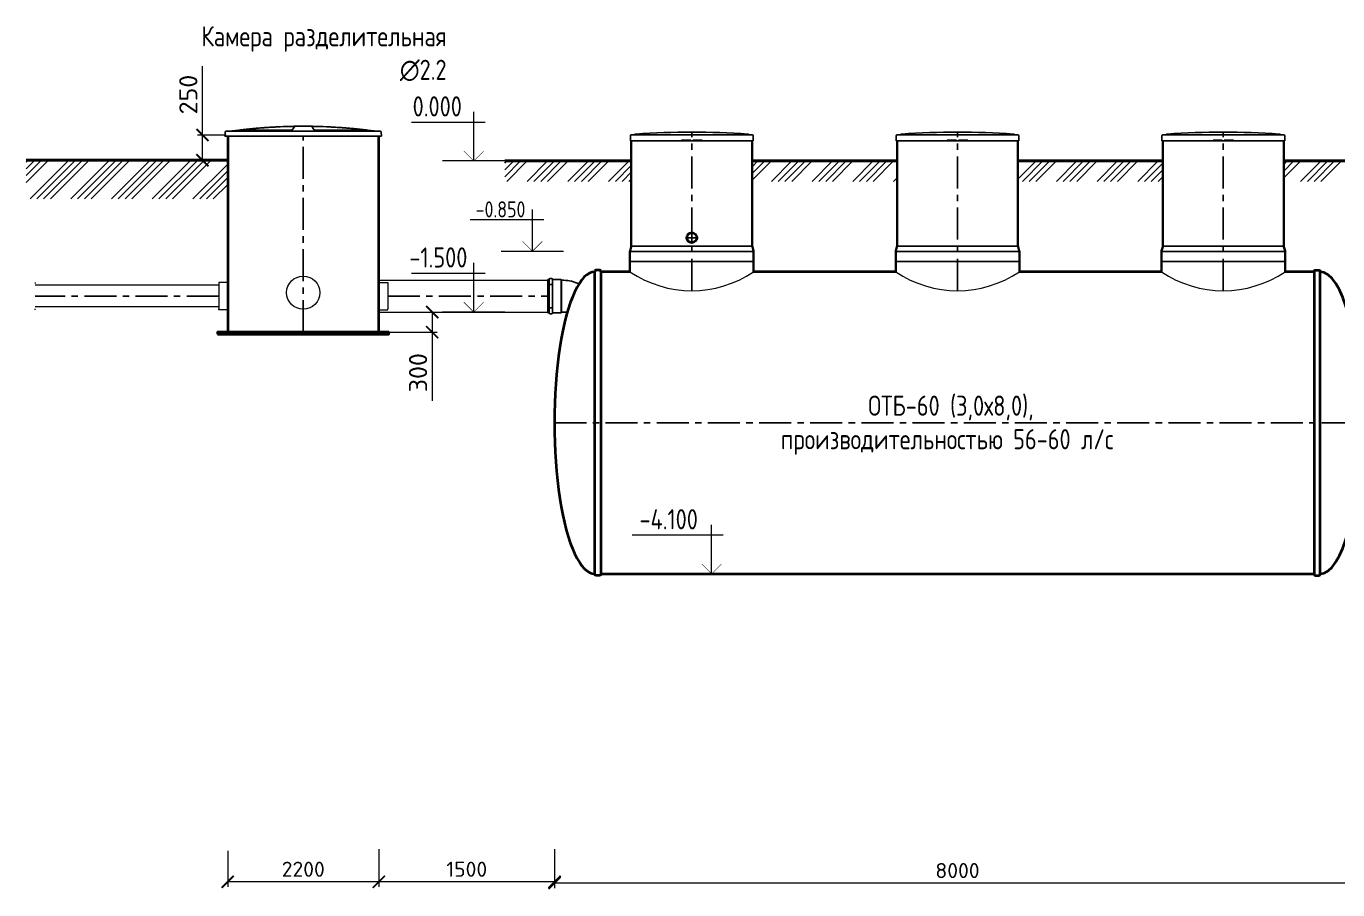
# Model space of a CAD drawing. Header units: millimetres. Extents: x 367046 to 407463, y -39276 to -16508.
# Drawn here: x 368052 to 381072, y -25303 to -16727 of the extents above; entities that cross this region are included whole.
import ezdxf

# ---------------------------------------------------------------- set-up
doc = ezdxf.new("R2010")
doc.units = ezdxf.units.MM
doc.linetypes.add('осевая', pattern=[50.8, 31.75, -6.35, 6.35, -6.35])
doc.layers.add('Mitat', color=1, linetype='Continuous')
doc.layers.add('Системный слой', color=7, linetype='Continuous')
doc.layers.add('эколайн', color=7, linetype='Continuous', lineweight=30)
doc.styles.add('ARTEM Arial', font='simplex.shx')
doc.styles.add('ARTEM GOST', font='GOST_A.TTF')
doc.dimstyles.new('ARTEM', dxfattribs={"dimtxt": 70, "dimasz": 50, "dimexe": 35, "dimexo": 15, "dimgap": 10, "dimtad": 1, "dimdec": 0, "dimtxsty": 'ARTEM Arial', "dimcen": 2.5, "dimclrd": 7, "dimclre": 7, "dimclrt": 7, "dimadec": 0, "dimazin": 0, "dimtfac": 1, "dimtdec": 0, "dimtmove": 0, "dimatfit": 3, "dimfxl": 1, "dimlwd": 15, "dimlwe": 15, "dimarcsym": 0})

# ---------------------------------------------------------------- blocks, each defined once
blk = doc.blocks.new('_ArchTick')
at = {"color": 0, "linetype": 'ByBlock', "const_width": 0.15}
blk.add_lwpolyline([(-0.5, -0.5), (0.5, 0.5)], dxfattribs=at)
blk = doc.blocks.new('*D408')
at = {"color": 5, "lineweight": 15}
for p, q in [((371656, -19566), (372132, -19566)), ((372082, -19566), (372082, -19766)), ((371567, -19766), (372132, -19766)), ((372082, -19766), (372082, -20449))]:
    blk.add_line(p, q, dxfattribs=at)
at = {"layer": 'Defpoints', "color": 0, "lineweight": 20}
for p in [(371641, -19566), (371552, -19766), (372082, -19766)]:
    blk.add_point(p, dxfattribs=at)
at = {"color": 5, "lineweight": 15, "xscale": 120, "yscale": 120, "zscale": 120}
for p, rotation in [((372082, -19566), 90), ((372082, -19766), 270)]:
    blk.add_blockref('_ArchTick', p, dxfattribs=dict(at, rotation=rotation))
at = {"color": 7, "lineweight": 20, "insert": (371942, -20168), "char_height": 180, "attachment_point": 5, "rotation": 90, "style": 'ARTEM Arial'}
blk.add_mtext('300', dxfattribs=at)
blk = doc.blocks.new('*D409')
at = {"color": 5, "lineweight": 15}
for p, q in [((369801, -17808), (369801, -17125)), ((370037, -17808), (369751, -17808)), ((369801, -18058), (369801, -17808)), ((370037, -18058), (369751, -18058))]:
    blk.add_line(p, q, dxfattribs=at)
at = {"layer": 'Defpoints', "color": 0, "lineweight": 20}
for p in [(369801, -17808), (370052, -17808), (370052, -18058)]:
    blk.add_point(p, dxfattribs=at)
at = {"color": 5, "lineweight": 15, "xscale": 120, "yscale": 120, "zscale": 120}
for p, rotation in [((369801, -17808), 90), ((369801, -18058), 270)]:
    blk.add_blockref('_ArchTick', p, dxfattribs=dict(at, rotation=rotation))
at = {"color": 7, "lineweight": 20, "insert": (369661, -17406), "char_height": 180, "attachment_point": 5, "rotation": 90, "style": 'ARTEM Arial'}
blk.add_mtext('250', dxfattribs=at)
blk = doc.blocks.new('*D410')
at = {"color": 7, "lineweight": 15}
for p, q in [((373297, -24901), (373297, -25287)), ((381297, -24914), (381297, -25287)), ((381297, -25237), (373297, -25237))]:
    blk.add_line(p, q, dxfattribs=at)
at = {"layer": 'Defpoints', "color": 0, "lineweight": 20}
for p in [(373297, -24886), (381297, -24899), (373297, -25237)]:
    blk.add_point(p, dxfattribs=at)
at = {"color": 7, "lineweight": 15, "xscale": 120, "yscale": 120, "zscale": 120, "rotation": 180}
blk.add_blockref('_ArchTick', (373297, -25237), dxfattribs=at)
at = {"color": 7, "lineweight": 15, "xscale": 120, "yscale": 120, "zscale": 120}
blk.add_blockref('_ArchTick', (381297, -25237), dxfattribs=at)
at = {"color": 7, "lineweight": 20, "insert": (377297, -25112), "char_height": 150, "attachment_point": 5, "style": 'ARTEM Arial'}
blk.add_mtext('8000', dxfattribs=at)
blk = doc.blocks.new('*D429')
at = {"color": 7, "lineweight": 15}
for p, q in [((371552, -24916), (371552, -25274)), ((373297, -24901), (373297, -25274)), ((373297, -25224), (371552, -25224))]:
    blk.add_line(p, q, dxfattribs=at)
at = {"layer": 'Defpoints', "color": 0, "lineweight": 20}
for p in [(371552, -24901), (373297, -24886), (371552, -25224)]:
    blk.add_point(p, dxfattribs=at)
at = {"color": 7, "lineweight": 15, "xscale": 120, "yscale": 120, "zscale": 120, "rotation": 180}
blk.add_blockref('_ArchTick', (371552, -25224), dxfattribs=at)
at = {"color": 7, "lineweight": 15, "xscale": 120, "yscale": 120, "zscale": 120}
blk.add_blockref('_ArchTick', (373297, -25224), dxfattribs=at)
at = {"color": 7, "lineweight": 20, "insert": (372425, -25099), "char_height": 150, "attachment_point": 5, "style": 'ARTEM Arial'}
blk.add_mtext('1500', dxfattribs=at)
blk = doc.blocks.new('*D430')
at = {"color": 7, "lineweight": 15}
for p, q in [((370052, -24916), (370052, -25274)), ((371552, -24901), (371552, -25274)), ((371552, -25224), (370052, -25224))]:
    blk.add_line(p, q, dxfattribs=at)
at = {"layer": 'Defpoints', "color": 0, "lineweight": 20}
for p in [(370052, -24901), (371552, -24886), (370052, -25224)]:
    blk.add_point(p, dxfattribs=at)
at = {"color": 7, "lineweight": 15, "xscale": 120, "yscale": 120, "zscale": 120, "rotation": 180}
blk.add_blockref('_ArchTick', (370052, -25224), dxfattribs=at)
at = {"color": 7, "lineweight": 15, "xscale": 120, "yscale": 120, "zscale": 120}
blk.add_blockref('_ArchTick', (371552, -25224), dxfattribs=at)
at = {"color": 7, "lineweight": 20, "insert": (370802, -25099), "char_height": 150, "attachment_point": 5, "style": 'ARTEM Arial'}
blk.add_mtext('2200', dxfattribs=at)

msp = doc.modelspace()

# ---------------------------------------------------------------- hatches: boundary and pattern name
at = {"lineweight": 20}
h = msp.add_hatch(dxfattribs=at)
h.set_pattern_fill('ANSI34', color=253, scale=15, style=0)
h.set_pattern_definition([(45, (25687.24, 806229.66), (-202.05576, 202.05576), []), (45, (25754.6, 806229.66), (-202.05576, 202.05576), []), (45, (25821.94, 806229.66), (-202.05576, 202.05576), []), (45, (25889.3, 806229.66), (-202.05576, 202.05576), [])])
h.paths.add_polyline_path([(370051.8, -18057.5), (368051.8, -18057.5), (368051.8, -18441.6), (370051.8, -18441.6)])

# ---------------------------------------------------------------- linework, layer by layer
at = {"lineweight": 35}
for p, q in [((370051.8, -17820.5), (370051.8, -19766.1)), ((371551.8, -19766.1), (371551.8, -17820.5)), ((370051.8, -19766.1), (371551.8, -19766.1))]:
    msp.add_line(p, q, dxfattribs=at)
at = {"color": 1, "linetype": 'осевая', "lineweight": 25, "ltscale": 10}
for p, q in [((370801.8, -19766.1), (370801.8, -17820.5)), ((374658.9, -19353.5), (374658.9, -17778.8)), ((377297.3, -19353.5), (377297.3, -17778.8)), ((379935.7, -19353.5), (379935.7, -17778.8)), ((374608.9, -18827.2), (374708.9, -18827.2)), ((374658.9, -18877.2), (374658.9, -18777.2)), ((369962.5, -19407.5), (368141.2, -19407.5)), ((371641.2, -19407.5), (373229.3, -19407.5)), ((373295.1, -20665.8), (381295.1, -20665.8))]:
    msp.add_line(p, q, dxfattribs=at)
at = {"lineweight": 30}
for p, q in [((374058.9, -17865.8), (374058.9, -18906.1)), ((375258.9, -17865.8), (375258.9, -18906.1)), ((376697.3, -17865.8), (376697.3, -18912.9)), ((377897.3, -17865.8), (377897.3, -18906.1)), ((379335.7, -17865.8), (379335.7, -18912.9)), ((380535.7, -17865.8), (380535.7, -18906.1)), ((374044.9, -18969.3), (374044.9, -19165.8)), ((374046.3, -18956.8), (374057.6, -18919.6)), ((375271.6, -18956.8), (375260.3, -18919.6)), ((375272.9, -18969.3), (375272.9, -19165.8)), ((376683.3, -18969.3), (376683.3, -19165.8)), ((376684.7, -18956.8), (376696, -18919.6)), ((377910, -18956.8), (377898.7, -18919.6)), ((377911.3, -18969.3), (377911.3, -19165.8)), ((379321.7, -18969.3), (379321.7, -19165.8)), ((379323.1, -18956.8), (379334.4, -18919.6)), ((380548.4, -18956.8), (380537.1, -18919.6)), ((380549.7, -18969.3), (380549.7, -19165.8))]:
    msp.add_line(p, q, dxfattribs=at)
at = {"lineweight": 40}
for p, q in [((368051.8, -18057.5), (370051.8, -18057.5)), ((374058.9, -18065.8), (372802.8, -18065.8)), ((376697.3, -18065.8), (375258.9, -18065.8)), ((379335.7, -18065.8), (377897.3, -18065.8)), ((383549.7, -18065.8), (380535.7, -18065.8))]:
    msp.add_line(p, q, dxfattribs=at)
at = {"lineweight": 20}
for p, q in [((372802.8, -18087.2), (372824.2, -18065.8)), ((372802.8, -18154.6), (372891.6, -18065.8)), ((372802.8, -18221.9), (372958.9, -18065.8)), ((372822.8, -18269.3), (373026.3, -18065.8)), ((373024.9, -18269.3), (373228.3, -18065.8)), ((373092.2, -18269.3), (373295.7, -18065.8)), ((373159.6, -18269.3), (373363, -18065.8)), ((373226.9, -18269.3), (373430.4, -18065.8)), ((373429, -18269.3), (373632.4, -18065.8)), ((373496.3, -18269.3), (373699.8, -18065.8)), ((373563.7, -18269.3), (373767.1, -18065.8)), ((373631, -18269.3), (373834.5, -18065.8)), ((373833.1, -18269.3), (374036.6, -18065.8)), ((375258.9, -18123.1), (375316.2, -18065.8)), ((375258.9, -18190.4), (375383.6, -18065.8)), ((375258.9, -18257.8), (375450.9, -18065.8)), ((375449.5, -18269.3), (375653, -18065.8)), ((375516.9, -18269.3), (375720.4, -18065.8)), ((375584.2, -18269.3), (375787.7, -18065.8)), ((375651.6, -18269.3), (375855.1, -18065.8)), ((375853.6, -18269.3), (376057.1, -18065.8)), ((375921, -18269.3), (376124.5, -18065.8)), ((375988.3, -18269.3), (376191.8, -18065.8)), ((376055.7, -18269.3), (376259.2, -18065.8)), ((376257.7, -18269.3), (376461.2, -18065.8)), ((376325.1, -18269.3), (376528.6, -18065.8)), ((376392.4, -18269.3), (376595.9, -18065.8)), ((376459.8, -18269.3), (376663.3, -18065.8)), ((377897.3, -18246.1), (378077.7, -18065.8)), ((377941.5, -18269.3), (378145, -18065.8)), ((378008.9, -18269.3), (378212.4, -18065.8)), ((378076.2, -18269.3), (378279.7, -18065.8)), ((378278.3, -18269.3), (378481.8, -18065.8)), ((378345.7, -18269.3), (378549.1, -18065.8)), ((378413, -18269.3), (378616.5, -18065.8)), ((378480.4, -18269.3), (378683.8, -18065.8)), ((378682.4, -18269.3), (378885.9, -18065.8)), ((378749.8, -18269.3), (378953.2, -18065.8)), ((378817.1, -18269.3), (379020.6, -18065.8)), ((378884.5, -18269.3), (379087.9, -18065.8)), ((379086.5, -18269.3), (379290, -18065.8)), ((379153.9, -18269.3), (379335.7, -18087.4)), ((380535.7, -18099.8), (380569.7, -18065.8)), ((380535.7, -18167.1), (380637, -18065.8)), ((380535.7, -18234.5), (380704.4, -18065.8)), ((380703, -18269.3), (380906.4, -18065.8)), ((380770.3, -18269.3), (380973.8, -18065.8)), ((380837.7, -18269.3), (381041.2, -18065.8)), ((380905, -18269.3), (381108.5, -18065.8)), ((373900.4, -18269.3), (374058.9, -18110.8)), ((373967.8, -18269.3), (374058.9, -18178.1)), ((379221.2, -18269.3), (379335.7, -18154.8)), ((379288.6, -18269.3), (379335.7, -18222.1)), ((374035.1, -18269.3), (374058.9, -18245.5)), ((376661.9, -18269.3), (376697.3, -18233.8)), ((371551.8, -19249.2), (373229.3, -19249.2)), ((368141.2, -19271.9), (368141.2, -19282.8)), ((369962.5, -19299.8), (368141.2, -19299.8)), ((370051.8, -19271.9), (369962.5, -19271.9)), ((369962.5, -19271.9), (369962.5, -19282.8)), ((369962.5, -19282.8), (369962.5, -19532.3)), ((371551.8, -19271.9), (371641.2, -19271.9)), ((371641.2, -19271.9), (371641.2, -19282.8)), ((371641.2, -19282.8), (371641.2, -19532.3)), ((369962.5, -19515.2), (368141.2, -19515.2)), ((368141.2, -19543.1), (368141.2, -19532.3)), ((369962.5, -19543.1), (369962.5, -19532.3)), ((370051.8, -19543.1), (369962.5, -19543.1)), ((371551.8, -19543.1), (371641.2, -19543.1)), ((371551.8, -19565.8), (373229.3, -19565.8)), ((371641.2, -19543.1), (371641.2, -19532.3))]:
    msp.add_line(p, q, dxfattribs=at)
at = {"lineweight": 25}
for p, q in [((374045.3, -18963.5), (375272.6, -18963.5)), ((374058.6, -18912.9), (375259.3, -18912.9)), ((377911, -18963.5), (376683.7, -18963.5)), ((377897.7, -18912.9), (376697, -18912.9)), ((380549.4, -18963.5), (379322.1, -18963.5)), ((380536.1, -18912.9), (379335.4, -18912.9)), ((374044.9, -19062.3), (375272.9, -19062.3)), ((377911.3, -19062.3), (376683.3, -19062.3)), ((380549.7, -19062.3), (379321.7, -19062.3))]:
    msp.add_line(p, q, dxfattribs=at)
at = {"color": 7, "lineweight": 25}
for p, q in [((373229.3, -19243.1), (373229.3, -19573.5)), ((373229.3, -19243.1), (373244.3, -19243.1)), ((373244.3, -19575.1), (373244.3, -19241.5)), ((373253, -19232.8), (373268.3, -19232.8)), ((373277, -19575.1), (373277, -19241.5)), ((373277, -19243.1), (373361.3, -19243.1)), ((373365.8, -19250.8), (373361.3, -19243.1)), ((373365.8, -19250.8), (373388.3, -19250.8)), ((373229.3, -19299.8), (373229.3, -19515.2)), ((373229.3, -19299.8), (373244.3, -19299.8)), ((373244.3, -19516.8), (373244.3, -19299.8)), ((373253, -19291.1), (373268.3, -19291.1)), ((373277, -19516.8), (373277, -19299.8)), ((373229.3, -19515.2), (373244.3, -19515.2)), ((373253, -19525.5), (373268.3, -19525.5)), ((373229.3, -19573.5), (373244.3, -19573.5)), ((373253, -19583.8), (373268.3, -19583.8)), ((373277, -19573.5), (373361.3, -19573.5)), ((373365.8, -19565.8), (373361.3, -19573.5)), ((373365.8, -19565.8), (373423.9, -19565.8))]:
    msp.add_line(p, q, dxfattribs=at)
at = {"lineweight": 20}
msp.add_lwpolyline([(368051.8, -18057.5), (370051.8, -18057.5)], dxfattribs=at)
at = {"lineweight": 35}
for points in [[(373707.3, -19150.8, 0.4142136), (373697.3, -19160.8), (373697.3, -19165.8)], [(373757.3, -19165.8), (373757.3, -19160.8, 0.4142136), (373747.3, -19150.8), (373707.3, -19150.8)], [(380837.3, -19165.8), (380837.3, -19160.8, -0.4142136), (380847.3, -19150.8), (380887.3, -19150.8)], [(380887.3, -19150.8, -0.4142136), (380897.3, -19160.8), (380897.3, -19165.8)], [(373707.3, -22180.8, -0.4142136), (373697.3, -22170.8), (373697.3, -22165.8)], [(373757.3, -22165.8), (373757.3, -22170.8, -0.4142136), (373747.3, -22180.8), (373707.3, -22180.8)], [(380837.3, -22165.8), (380837.3, -22170.8, 0.4142136), (380847.3, -22180.8), (380887.3, -22180.8)], [(380887.3, -22180.8, 0.4142136), (380897.3, -22170.8), (380897.3, -22165.8)]]:
    msp.add_lwpolyline(points, format="xyb", dxfattribs=at)
for points in [[(373697.3, -22165.8), (373697.3, -19165.8)], [(374044.9, -19165.8), (373757.3, -19165.8)], [(374044.9, -19165.8), (373757.3, -19165.8)], [(373757.3, -19165.8), (373757.3, -22165.8)], [(376683.3, -19165.8), (375272.9, -19165.8)], [(379321.7, -19165.8), (377911.3, -19165.8)], [(380837.3, -19165.8), (380549.7, -19165.8)], [(380837.3, -19165.8), (380837.3, -22165.8)], [(380897.3, -22165.8), (380897.3, -19165.8)], [(373757.3, -22165.8), (380837.3, -22165.8)]]:
    msp.add_lwpolyline(points, dxfattribs=at)
msp.add_lwpolyline([(369951.8, -19786.1), (371651.8, -19786.1), (371651.8, -19766.1), (369951.8, -19766.1)], close=True, dxfattribs=at)
msp.add_circle((374658.9, -18827.2), 50, dxfattribs=at)
at = {"lineweight": 20}
msp.add_circle((370801.8, -19373.2), 165, dxfattribs=at)
at = {"color": 7, "lineweight": 25}
for centre, radius, start, end in [((374080.9, -17792.6), 14.8, 270.0009, 300.58039), ((374110.1, -17830.4), 33.1, 102.60851, 130.91713), ((374658.9, -25782.2), 8003.4, 86.0163, 93.9837), ((375207.8, -17830.4), 33.1, 49.08287, 77.39149), ((375237, -17792.6), 14.8, 239.41961, 269.9991), ((376719.3, -17792.6), 14.8, 270.0009, 300.58039), ((376748.5, -17830.4), 33.1, 102.60851, 130.91713), ((377297.3, -25782.2), 8003.4, 86.0163, 93.9837), ((377846.1, -17830.4), 33.1, 49.08287, 77.39149), ((377875.3, -17792.6), 14.8, 239.41961, 269.9991), ((379357.7, -17792.6), 14.8, 270.0009, 300.58039), ((379386.9, -17830.4), 33.1, 102.60851, 130.91713), ((379935.7, -25782.2), 8003.4, 86.0163, 93.9837), ((380484.5, -17830.4), 33.1, 49.08287, 77.39149), ((380513.7, -17792.6), 14.8, 239.41961, 269.9991), ((373253, -19241.5), 8.7, 90, 180), ((373268.3, -19241.5), 8.7, 0, 90), ((373388.3, -19565.8), 315, 61.63695, 90), ((373253, -19299.8), 8.7, 90, 180), ((373268.3, -19299.8), 8.7, 0, 90), ((373253, -19516.8), 8.7, 180, 270), ((373268.3, -19516.8), 8.7, 270, 0), ((373253, -19575.1), 8.7, 180, 270), ((373268.3, -19575.1), 8.7, 270, 0)]:
    msp.add_arc(centre, radius, start, end, dxfattribs=at)
at = {"lineweight": 30}
for centre, start, end in [((374114.9, -18970.4), 168.82143, 180), ((373988.9, -18906.1), 348.82143, 0), ((375328.9, -18906.1), 180, 191.17857), ((375202.9, -18970.4), 0, 11.17857), ((376753.3, -18970.4), 168.82143, 180), ((376627.3, -18906.1), 348.82143, 0), ((377967.3, -18906.1), 180, 191.17857), ((377841.3, -18970.4), 0, 11.17857), ((379391.7, -18970.4), 168.82143, 180), ((379265.7, -18906.1), 348.82143, 0), ((380605.7, -18906.1), 180, 191.17857), ((380479.7, -18970.4), 0, 11.17857)]:
    msp.add_arc(centre, 70, start, end, dxfattribs=at)
at = {"lineweight": 20}
for centre in [(374658.9, -18255.5), (377297.3, -18255.5), (379935.7, -18255.5)]:
    msp.add_arc(centre, 1098.1, 236.00143, 303.99857, dxfattribs=at)
at = {"lineweight": 35}
for centre, start_param, end_param in [((373697.3, -20665.8), 0, 3.1415927), ((380897.3, -20665.8), 3.1415927, 6.2831853)]:
    msp.add_ellipse(centre, major_axis=(0, 1500), ratio=0.2681677, start_param=start_param, end_param=end_param, dxfattribs=at)
at = {"layer": 'Mitat', "color": 7, "lineweight": 25}
for p, q in [((373361.3, -19243.1), (373361.3, -19573.5)), ((373365.8, -19250.8), (373365.8, -19565.8))]:
    msp.add_line(p, q, dxfattribs=at)
at = {"layer": 'Системный слой', "color": 7, "lineweight": 25}
for p, q in [((370024.5, -17820.5), (370028, -17779.6)), ((370024.5, -17820.5), (370801.8, -17820.5)), ((370038, -17770.5), (370801.8, -17770.5)), ((370666.8, -17760.5), (370160, -17760.5)), ((370715.5, -17722.8), (370713.8, -17727.6)), ((370801.8, -17770.5), (371565.7, -17770.5)), ((370801.8, -17820.5), (371579.2, -17820.5)), ((370889.9, -17727.6), (370888.1, -17722.8)), ((371443.7, -17760.5), (370936.8, -17760.5)), ((371579.2, -17820.5), (371575.6, -17779.6)), ((374049.6, -17816.3), (374049.6, -17865.8)), ((375259.4, -17807.4), (374058.5, -17807.4)), ((375268.3, -17816.3), (375268.3, -17865.8)), ((376688, -17816.3), (376688, -17865.8)), ((376696.9, -17807.4), (377897.8, -17807.4)), ((377906.7, -17816.3), (377906.7, -17865.8)), ((379326.4, -17816.3), (379326.4, -17865.8)), ((379335.3, -17807.4), (380536.2, -17807.4)), ((380545.1, -17816.3), (380545.1, -17865.8)), ((374557.3, -17865.8), (374049.6, -17865.8)), ((374557.3, -17857.9), (374557.3, -17865.8)), ((374561.6, -17857.9), (374557.3, -17857.9)), ((374561.6, -17865.8), (374557.3, -17865.8)), ((374561.6, -17857.9), (374561.6, -17865.8)), ((374586.3, -17857.9), (374561.6, -17857.9)), ((374586.3, -17865.8), (374561.6, -17865.8)), ((374649.1, -17857.9), (374586.3, -17857.9)), ((374649.1, -17865.8), (374586.3, -17865.8)), ((374649.1, -17857.9), (374649.1, -17865.8)), ((374668.8, -17865.8), (374649.1, -17865.8)), ((374668.8, -17857.9), (374668.8, -17865.8)), ((374731.6, -17857.9), (374668.8, -17857.9)), ((374731.6, -17865.8), (374668.8, -17865.8)), ((374756.3, -17857.9), (374731.6, -17857.9)), ((374756.3, -17865.8), (374731.6, -17865.8)), ((374760.6, -17857.9), (374756.3, -17857.9)), ((374756.3, -17857.9), (374756.3, -17865.8)), ((374760.6, -17865.8), (374756.3, -17865.8)), ((374760.6, -17857.9), (374760.6, -17865.8)), ((375268.3, -17865.8), (374760.6, -17865.8)), ((376688, -17865.8), (377195.7, -17865.8)), ((377195.7, -17857.9), (377200, -17857.9)), ((377195.7, -17857.9), (377195.7, -17865.8)), ((377195.7, -17865.8), (377200, -17865.8)), ((377200, -17857.9), (377224.7, -17857.9)), ((377200, -17857.9), (377200, -17865.8)), ((377200, -17865.8), (377224.7, -17865.8)), ((377224.7, -17857.9), (377287.5, -17857.9)), ((377224.7, -17865.8), (377287.5, -17865.8)), ((377287.5, -17857.9), (377287.5, -17865.8)), ((377287.5, -17865.8), (377307.2, -17865.8)), ((377307.2, -17857.9), (377307.2, -17865.8)), ((377307.2, -17857.9), (377370, -17857.9)), ((377307.2, -17865.8), (377370, -17865.8)), ((377370, -17857.9), (377394.7, -17857.9)), ((377370, -17865.8), (377394.7, -17865.8)), ((377394.7, -17857.9), (377394.7, -17865.8)), ((377394.7, -17857.9), (377399, -17857.9)), ((377394.7, -17865.8), (377399, -17865.8)), ((377399, -17857.9), (377399, -17865.8)), ((377399, -17865.8), (377906.7, -17865.8)), ((379326.4, -17865.8), (379834.1, -17865.8)), ((379834.1, -17857.9), (379838.4, -17857.9)), ((379834.1, -17857.9), (379834.1, -17865.8)), ((379834.1, -17865.8), (379838.4, -17865.8)), ((379838.4, -17857.9), (379863.1, -17857.9)), ((379838.4, -17857.9), (379838.4, -17865.8)), ((379838.4, -17865.8), (379863.1, -17865.8)), ((379863.1, -17857.9), (379925.8, -17857.9)), ((379863.1, -17865.8), (379925.8, -17865.8)), ((379925.8, -17857.9), (379925.8, -17865.8)), ((379925.8, -17865.8), (379945.6, -17865.8)), ((379945.6, -17857.9), (379945.6, -17865.8)), ((379945.6, -17857.9), (380008.4, -17857.9)), ((379945.6, -17865.8), (380008.4, -17865.8)), ((380008.4, -17857.9), (380033.1, -17857.9)), ((380008.4, -17865.8), (380033.1, -17865.8)), ((380033.1, -17857.9), (380033.1, -17865.8)), ((380033.1, -17857.9), (380037.4, -17857.9)), ((380033.1, -17865.8), (380037.4, -17865.8)), ((380037.4, -17857.9), (380037.4, -17865.8)), ((380037.4, -17865.8), (380545.1, -17865.8))]:
    msp.add_line(p, q, dxfattribs=at)
for centre, radius, start, end in [((370038, -17780.5), 10, 90, 175), ((370801.8, -23118.4), 5397.9, 82.19548, 97.80452), ((370666.8, -17710.5), 50, 270, 340), ((370936.8, -17710.5), 50, 200, 270), ((371565.7, -17780.5), 10, 5, 90), ((374058.5, -17816.3), 8.9, 90, 180), ((375259.4, -17816.3), 8.9, 360, 90), ((376696.9, -17816.3), 8.9, 90, 180), ((377897.8, -17816.3), 8.9, 360, 90), ((379335.3, -17816.3), 8.9, 90, 180), ((380536.2, -17816.3), 8.9, 360, 90)]:
    msp.add_arc(centre, radius, start, end, dxfattribs=at)
for start_param, end_param in [(-1.5443623, -1.5187311), (-1.6228615, -1.5972304)]:
    msp.add_ellipse((370801.8, -22459.5), major_axis=(-5042.4, 0), ratio=0.9396926, start_param=start_param, end_param=end_param, dxfattribs=at)
for points, knots in [([(370539.4, -17727.6), (370519.7, -17728.5), (370485.3, -17730.4), (370446.1, -17732.9), (370412.1, -17735.3), (370383.6, -17737.5), (370355.5, -17739.8), (370337.5, -17741.3), (370324.5, -17742.5), (370311.8, -17743.6), (370299.6, -17744.8), (370287.7, -17745.9), (370276.5, -17747.1), (370265.7, -17748.1), (370255.6, -17749.2), (370246.1, -17750.2), (370237.2, -17751.1), (370228.8, -17752.1), (370220.8, -17752.9), (370213.4, -17753.8), (370206.6, -17754.6), (370200.3, -17755.3), (370194.8, -17755.9), (370189.8, -17756.5), (370185.5, -17757.1), (370181.6, -17757.5), (370178.3, -17757.9), (370175.3, -17758.3), (370172.8, -17758.6), (370170.7, -17758.9), (370169, -17759.1), (370167.6, -17759.3), (370166.5, -17759.5), (370165.6, -17759.6), (370164.8, -17759.7), (370164.1, -17759.8), (370163.6, -17759.9), (370163.1, -17759.9), (370162.7, -17760), (370162.2, -17760.1), (370161.8, -17760.1), (370161.4, -17760.2), (370161.2, -17760.2), (370160.9, -17760.2), (370160.8, -17760.3), (370160.6, -17760.3), (370160.5, -17760.3), (370160.3, -17760.4), (370160.2, -17760.4), (370160.1, -17760.4), (370160, -17760.4), (370159.9, -17760.4), (370159.8, -17760.5), (370159.8, -17760.5), (370159.9, -17760.5), (370160, -17760.5)], [0, 0, 0, 0, 8.4905696, 14.8157009, 16.9144847, 23.1340577, 27.122201, 29.0419957, 30.9199254, 32.7356627, 34.5313415, 36.2414343, 37.8861135, 39.4200464, 40.9084751, 42.2814057, 43.583753, 44.7904979, 45.9713004, 47.0558704, 48.0699333, 48.9668501, 49.8181629, 50.5500268, 51.20887, 51.7687749, 52.3022872, 52.7569701, 53.1585161, 53.4774578, 53.7669293, 53.9915935, 54.1796537, 54.3263312, 54.4665015, 54.5878126, 54.6971362, 54.7880217, 54.872592, 54.9429839, 55.0758673, 55.1419208, 55.2035092, 55.2819043, 55.3200793, 55.3595914, 55.4133094, 55.4661592, 55.517729, 55.5661299, 55.6302296, 55.7149079, 55.8083013, 55.9048159, 56, 56, 56, 56]), ([(370668.6, -17722.8), (370671.1, -17722.8), (370674.5, -17722.7), (370679, -17722.6), (370681.5, -17722.5), (370684.4, -17722.5), (370686.4, -17722.5), (370688.7, -17722.4), (370690.6, -17722.4), (370692.8, -17722.4), (370695.2, -17722.4), (370697.5, -17722.3), (370699.6, -17722.3), (370701.3, -17722.3), (370702.8, -17722.3), (370704.5, -17722.3), (370706, -17722.3), (370707.3, -17722.3), (370708.5, -17722.4), (370709.7, -17722.4), (370711.1, -17722.4), (370712.2, -17722.4), (370713, -17722.5), (370713.6, -17722.5), (370714.2, -17722.6), (370714.8, -17722.6), (370715.4, -17722.7), (370715.6, -17722.8), (370715.5, -17722.8)], [0, 0, 0, 0, 2.9513273, 3.9424804, 5.4361728, 5.9343134, 7.4227758, 7.9145535, 8.8910108, 9.8520121, 10.7968725, 12.1880905, 13.093522, 13.9703805, 14.8125322, 15.6188044, 16.7739192, 17.6324604, 18.2350171, 19.3170583, 20.4081033, 21.7581769, 22.619838, 23.3549946, 24.082633, 25.1483018, 26.4600108, 29, 29, 29, 29]), ([(370888.1, -17722.8), (370888.1, -17722.8), (370888.1, -17722.8), (370888.3, -17722.7), (370888.6, -17722.6), (370889, -17722.6), (370889.5, -17722.5), (370890.2, -17722.5), (370891, -17722.5), (370892, -17722.4), (370893, -17722.4), (370894.2, -17722.4), (370895.4, -17722.4), (370896.8, -17722.3), (370898.2, -17722.3), (370899.7, -17722.3), (370901.4, -17722.3), (370903.4, -17722.3), (370905.6, -17722.3), (370907.4, -17722.3), (370909.2, -17722.4), (370911.5, -17722.4), (370913.8, -17722.4), (370916.4, -17722.4), (370918.8, -17722.5), (370921.1, -17722.5), (370923.5, -17722.6), (370926, -17722.6), (370929.2, -17722.7), (370932.2, -17722.7), (370934.2, -17722.8), (370935.1, -17722.8)], [0, 0, 0, 0, 1.1000986, 2.1738803, 3.256637, 4.3503232, 5.4483427, 6.5482079, 7.6446694, 8.7333004, 9.8107705, 10.8711858, 11.9137903, 12.9394541, 13.9514898, 14.9336919, 15.8846511, 17.2345428, 18.5091523, 19.4565081, 20.1213982, 21.3153747, 22.9233838, 23.4658061, 24.9598212, 26.1740685, 26.5739398, 28.1252786, 29.5278357, 30.7870608, 32, 32, 32, 32]), ([(371064.2, -17727.6), (371083.7, -17728.5), (371122.5, -17730.6), (371175.7, -17734.1), (371223, -17737.7), (371259.6, -17740.7), (371286, -17743.1), (371302.6, -17744.7), (371314.6, -17745.8), (371325.9, -17746.9), (371336.7, -17748), (371346.9, -17749.1), (371356.6, -17750.1), (371365.5, -17751), (371374.1, -17752), (371382.1, -17752.9), (371389.7, -17753.7), (371396.6, -17754.5), (371402.9, -17755.2), (371408.5, -17755.9), (371413.6, -17756.5), (371418, -17757), (371421.9, -17757.5), (371425.3, -17757.9), (371428.3, -17758.3), (371430.8, -17758.6), (371433, -17758.9), (371434.7, -17759.1), (371436.1, -17759.3), (371437.2, -17759.5), (371438.1, -17759.6), (371438.8, -17759.7), (371439.5, -17759.8), (371440.1, -17759.9), (371440.6, -17759.9), (371441, -17760), (371441.5, -17760.1), (371441.9, -17760.1), (371442.2, -17760.2), (371442.5, -17760.2), (371442.7, -17760.2), (371442.9, -17760.3), (371443.1, -17760.3), (371443.2, -17760.3), (371443.4, -17760.4), (371443.5, -17760.4), (371443.6, -17760.4), (371443.7, -17760.4), (371443.8, -17760.4), (371443.8, -17760.5), (371443.8, -17760.5), (371443.8, -17760.5), (371443.7, -17760.5)], [0, 0, 0, 0, 7.9271864, 15.8230745, 21.6780078, 27.2673409, 30.7753277, 32.4829307, 34.1112005, 35.6786027, 37.1427067, 38.5641991, 39.8772025, 41.1237724, 42.2801087, 43.4117639, 44.4516462, 45.4242419, 46.284915, 47.1019894, 47.8044509, 48.436736, 48.9737732, 49.4852617, 49.9206085, 50.3046715, 50.6090467, 50.8850363, 51.0986801, 51.2771697, 51.4159891, 51.548651, 51.6634645, 51.7669325, 51.8529498, 51.9329899, 51.9996106, 52.1253747, 52.1878893, 52.2461782, 52.3203735, 52.3565035, 52.3938989, 52.4447393, 52.4947578, 52.543565, 52.589373, 52.6500388, 52.7301807, 52.8185709, 52.909915, 53, 53, 53, 53])]:
    msp.add_open_spline(points, degree=3, knots=knots, dxfattribs=at)
at = {"layer": 'эколайн', "lineweight": 13, "ltscale": 200}
for p, q in [((372494.4, -17682), (372494.4, -17577.3)), ((372494.4, -17682), (371877.5, -17682)), ((372608.7, -17682), (372494.4, -17682)), ((372494.4, -18065.8), (372494.4, -17682)), ((372802.8, -18065.8), (372185.9, -18065.8)), ((373076.7, -18651.4), (373076.7, -18546.7)), ((373076.7, -18651.4), (372459.9, -18651.4)), ((373191.1, -18651.4), (373076.7, -18651.4)), ((373076.7, -18962.2), (373076.7, -18651.4)), ((372768.3, -18962.2), (373385.2, -18962.2)), ((372494.4, -19182), (372494.4, -19077.3)), ((372494.4, -19182), (371877.5, -19182)), ((372608.7, -19182), (372494.4, -19182)), ((372494.4, -19565.8), (372494.4, -19182)), ((372802.8, -19565.8), (372185.9, -19565.8)), ((374855.8, -21782), (374855.8, -21677.3)), ((374855.8, -21782), (374066.6, -21782)), ((374970.1, -21782), (374855.8, -21782)), ((374855.8, -22165.8), (374855.8, -21782))]:
    msp.add_line(p, q, dxfattribs=at)
at = {"layer": 'эколайн', "linetype": 'Continuous', "lineweight": 35, "ltscale": 200, "const_width": 5}
for points in [[(372396.2, -17967.6), (372494.4, -18065.8), (372592.6, -17967.6)], [(373175, -18864), (373076.7, -18962.2), (372978.5, -18864)], [(372396.2, -19467.6), (372494.4, -19565.8), (372592.6, -19467.6)], [(374757.5, -22067.6), (374855.8, -22165.8), (374954, -22067.6)]]:
    msp.add_lwpolyline(points, dxfattribs=at)

# ---------------------------------------------------------------- texts
at = {"lineweight": 20, "style": 'ARTEM GOST'}
for s, insert, char_height, width, attachment_point in [('Камера разделительная\\P∅2.2', (372224.8, -16726.8), 200, 3048.508, 3), ('\\pi768.59;0.000', (371119.2, -17423.5), 200, 2065.898, 1), ('\\pi54.095;-0.850', (372459.9, -18466.1), 160, 616.875, 1), ('\\pi736.45;-1.500', (371119.2, -18923.5), 200, 2065.898, 1), ('\\pi918.17;ОТБ-60 (3,0х8,0), \\P\\pi49.688;производительностью 56-60 л/с', (375493.2, -20395.3), 200, 3508.954, 1), ('\\pi729.31;-4.100', (373410.7, -21523.5), 200, 2065.898, 1)]:
    msp.add_mtext(s, dxfattribs=dict(at, insert=insert, char_height=char_height, width=width, attachment_point=attachment_point))

# ---------------------------------------------------------------- dimensions: what is measured, and where the dimension line sits
at = {"lineweight": 20}
for base, p1, p2, angle, override, picture, middle in [((369800.8, -17807.5), (370052.5, -18057.5), (370052.5, -17807.5), 90, {"dimtxt": 180, "dimasz": 120, "dimexe": 50, "dimgap": 50, "dimblk1": 'ArchTick', "dimblk2": 'ArchTick', "dimsah": 1, "dimclrd": 5, "dimclre": 5}, '*D409', (369660.8, -17406.1)), ((373297.3, -25236.6), (381297.3, -24899.2), (373297.3, -24886.5), 180, {"dimtxt": 150, "dimasz": 120, "dimexe": 50, "dimgap": 50, "dimblk1": 'ArchTick', "dimblk2": 'ArchTick', "dimsah": 1}, '*D410', (377297.3, -25111.6))]:
    dim = msp.add_linear_dim(base=base, p1=p1, p2=p2, angle=angle, dimstyle='ARTEM', override=override, dxfattribs=at)
    dim.commit()
    dim.dimension.update_dxf_attribs({"geometry": picture, "text_midpoint": middle})
for base, p1, p2, angle, text, override, picture, middle in [((372081.8, -19766.1), (371641.2, -19565.8), (371551.8, -19766.1), 90, '300', {"dimtxt": 180, "dimasz": 120, "dimexe": 50, "dimgap": 50, "dimblk1": 'ArchTick', "dimblk2": 'ArchTick', "dimsah": 1, "dimclrd": 5, "dimclre": 5}, '*D408', (371941.8, -20167.6)), ((370051.8, -25223.8), (371551.8, -24886.5), (370051.8, -24901.5), 180, '2200', {"dimtxt": 150, "dimasz": 120, "dimexe": 50, "dimgap": 50, "dimblk1": 'ArchTick', "dimblk2": 'ArchTick', "dimsah": 1}, '*D430', (370801.8, -25098.8)), ((371551.8, -25223.8), (373297.3, -24886.5), (371551.8, -24901.5), 180, '1500', {"dimtxt": 150, "dimasz": 120, "dimexe": 50, "dimgap": 50, "dimblk1": 'ArchTick', "dimblk2": 'ArchTick', "dimsah": 1}, '*D429', (372424.6, -25098.8))]:
    dim = msp.add_linear_dim(base=base, p1=p1, p2=p2, angle=angle, text=text, dimstyle='ARTEM', override=override, dxfattribs=at)
    dim.commit()
    dim.dimension.update_dxf_attribs({"geometry": picture, "text_midpoint": middle})

doc.saveas('drawing.dxf')
